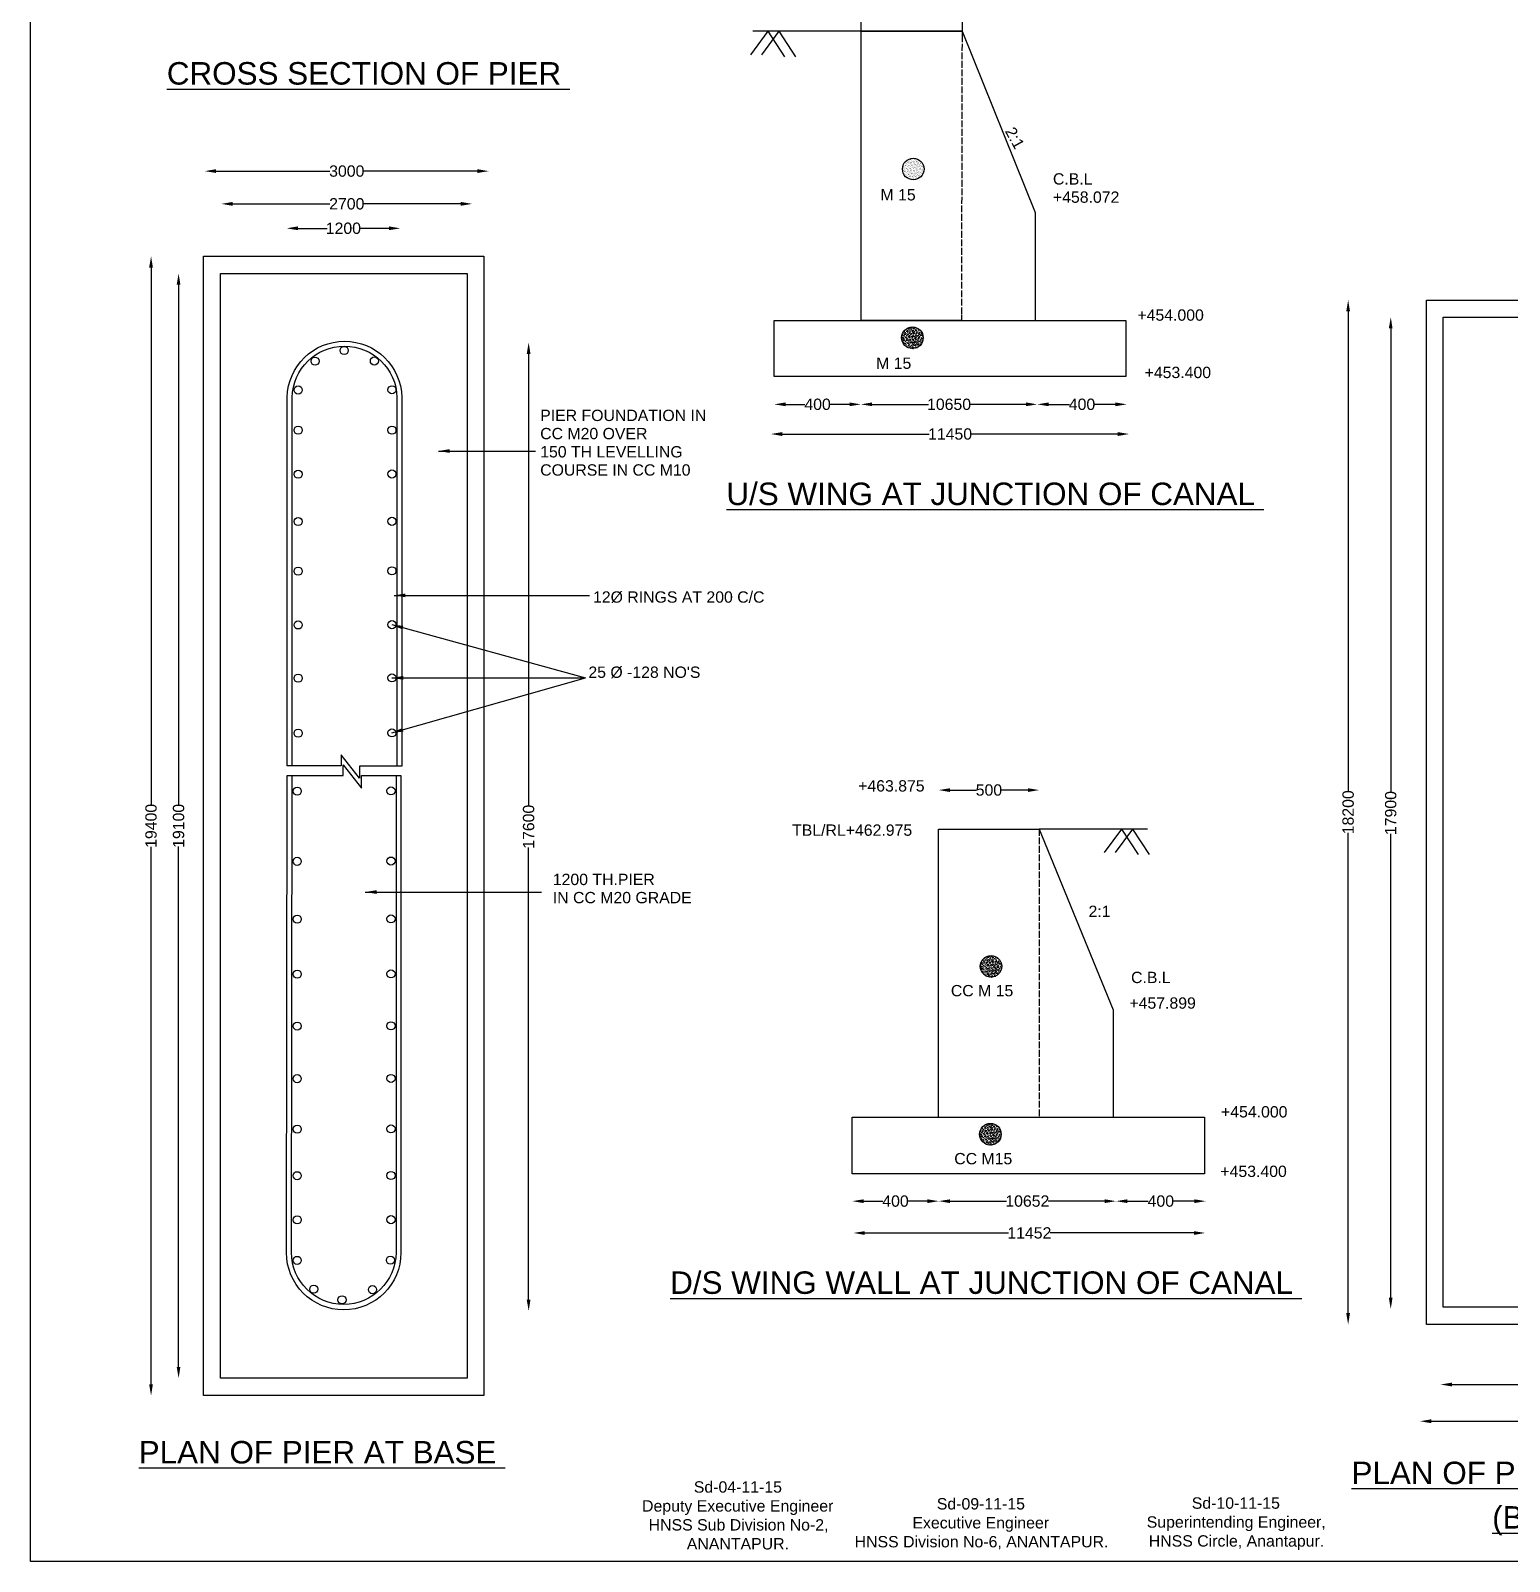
# Model space of a CAD drawing. Header units: millimetres. Extents: x 5124 to 3456618, y 2311 to 10651338.
# Drawn here: x 3430285 to 3443343, y 10630172 to 10643686 of the extents above; entities that cross this region are included whole.
import ezdxf

# ---------------------------------------------------------------- set-up
doc = ezdxf.new("R2010")
doc.units = ezdxf.units.MM
doc.header["$MEASUREMENT"] = 0
doc.linetypes.add('ACAD_ISO02W100', pattern=[15, 12, -3])
for name, color, linetype in [('DIMENSION', 7, 'Continuous'), ('DRAWING', 7, 'Continuous'), ('TEXT', 7, 'Continuous')]:
    doc.layers.add(name, color=color, linetype=linetype)
doc.styles.get("Standard").update_dxf_attribs({"font": 'arial.ttf', "height": 100})
doc.dimstyles.get("Standard").update_dxf_attribs({"dimtxt": 100, "dimasz": 100, "dimexe": 0.18, "dimexo": 0.0625, "dimgap": 0.09, "dimtad": 0, "dimdec": 0, "dimzin": 0, "dimdsep": 46, "dimtxsty": 'Standard', "dimcen": 0.09, "dimse1": 1, "dimse2": 1, "dimadec": 0, "dimazin": 0, "dimtfac": 1, "dimtdec": 0, "dimtofl": 0, "dimtmove": 0, "dimatfit": 3, "dimfxl": 0, "dimtolj": 1, "dimtzin": 0, "dimarcsym": 0})

# ---------------------------------------------------------------- blocks, each defined once
blk = doc.blocks.new('*D30')
at = {"layer": 'Defpoints', "color": 0, "transparency": 16777216}
for p in [(3436851, 10640633), (3437616, 10640633), (3437616, 10640386)]:
    blk.add_point(p, dxfattribs=at)
at = {"layer": 'DIMENSION', "color": 0, "lineweight": -2, "transparency": 16777216}
for p, q in [((3436951, 10640386), (3437121, 10640386)), ((3437516, 10640386), (3437346, 10640386))]:
    blk.add_line(p, q, dxfattribs=at)
at = {"layer": 'DIMENSION', "color": 0, "transparency": 16777216}
for points in [[(3436951, 10640403), (3436951, 10640370), (3436851, 10640386)], [(3437516, 10640403), (3437516, 10640370), (3437616, 10640386)]]:
    blk.add_solid(points, dxfattribs=at)
at = {"layer": 'DIMENSION', "color": 0, "transparency": 16777216, "insert": (3437234, 10640386), "char_height": 100, "attachment_point": 5}
blk.add_mtext('\\A1;400', dxfattribs=at)
blk = doc.blocks.new('*D31')
at = {"layer": 'Defpoints', "color": 0, "transparency": 16777216}
for p in [(3437616, 10640386), (3439174, 10640386), (3439174, 10640386)]:
    blk.add_point(p, dxfattribs=at)
at = {"layer": 'DIMENSION', "color": 0, "lineweight": -2, "transparency": 16777216}
for p, q in [((3437716, 10640386), (3438212, 10640386)), ((3439074, 10640386), (3438578, 10640386))]:
    blk.add_line(p, q, dxfattribs=at)
at = {"layer": 'DIMENSION', "color": 0, "transparency": 16777216}
for points in [[(3437716, 10640403), (3437716, 10640370), (3437616, 10640386)], [(3439074, 10640403), (3439074, 10640370), (3439174, 10640386)]]:
    blk.add_solid(points, dxfattribs=at)
at = {"layer": 'DIMENSION', "color": 0, "transparency": 16777216, "insert": (3438395, 10640386), "char_height": 100, "attachment_point": 5}
blk.add_mtext('\\A1;10650', dxfattribs=at)
blk = doc.blocks.new('*D32')
at = {"layer": 'Defpoints', "color": 0, "transparency": 16777216}
for p in [(3439174, 10640386), (3439964, 10640386), (3439964, 10640386)]:
    blk.add_point(p, dxfattribs=at)
at = {"layer": 'DIMENSION', "color": 0, "lineweight": -2, "transparency": 16777216}
for p, q in [((3439274, 10640386), (3439457, 10640386)), ((3439864, 10640386), (3439681, 10640386))]:
    blk.add_line(p, q, dxfattribs=at)
at = {"layer": 'DIMENSION', "color": 0, "transparency": 16777216}
for points in [[(3439274, 10640403), (3439274, 10640370), (3439174, 10640386)], [(3439864, 10640403), (3439864, 10640370), (3439964, 10640386)]]:
    blk.add_solid(points, dxfattribs=at)
at = {"layer": 'DIMENSION', "color": 0, "transparency": 16777216, "insert": (3439569, 10640386), "char_height": 100, "attachment_point": 5}
blk.add_mtext('\\A1;400', dxfattribs=at)
blk = doc.blocks.new('*D33')
at = {"layer": 'Defpoints', "color": 0, "transparency": 16777216}
for p in [(3436822, 10640124), (3436822, 10640121), (3439985, 10640121)]:
    blk.add_point(p, dxfattribs=at)
at = {"layer": 'DIMENSION', "color": 0, "lineweight": -2, "transparency": 16777216}
for p, q in [((3436922, 10640124), (3438220, 10640124)), ((3439885, 10640124), (3438587, 10640124))]:
    blk.add_line(p, q, dxfattribs=at)
at = {"layer": 'DIMENSION', "color": 0, "transparency": 16777216}
for points in [[(3436922, 10640141), (3436922, 10640107), (3436822, 10640124)], [(3439885, 10640141), (3439885, 10640107), (3439985, 10640124)]]:
    blk.add_solid(points, dxfattribs=at)
at = {"layer": 'DIMENSION', "color": 0, "transparency": 16777216, "insert": (3438404, 10640124), "char_height": 100, "attachment_point": 5}
blk.add_mtext('\\A1;11450', dxfattribs=at)
blk = doc.blocks.new('*D34')
at = {"layer": 'Defpoints', "color": 0, "transparency": 16777216}
for p in [(3431823, 10642445), (3434331, 10642445), (3434331, 10642445)]:
    blk.add_point(p, dxfattribs=at)
at = {"layer": 'DIMENSION', "color": 0, "lineweight": -2, "transparency": 16777216}
for p, q in [((3431923, 10642445), (3432928, 10642445)), ((3434231, 10642445), (3433226, 10642445))]:
    blk.add_line(p, q, dxfattribs=at)
at = {"layer": 'DIMENSION', "color": 0, "transparency": 16777216}
for points in [[(3431923, 10642462), (3431923, 10642429), (3431823, 10642445)], [(3434231, 10642462), (3434231, 10642429), (3434331, 10642445)]]:
    blk.add_solid(points, dxfattribs=at)
at = {"layer": 'DIMENSION', "color": 0, "transparency": 16777216, "insert": (3433077, 10642445), "char_height": 100, "attachment_point": 5}
blk.add_mtext('\\A1;3000', dxfattribs=at)
blk = doc.blocks.new('*D35')
at = {"layer": 'Defpoints', "color": 0, "transparency": 16777216}
for p in [(3431970, 10642171), (3434183, 10642171), (3434183, 10642156)]:
    blk.add_point(p, dxfattribs=at)
at = {"layer": 'DIMENSION', "color": 0, "lineweight": -2, "transparency": 16777216}
for p, q in [((3432070, 10642156), (3432927, 10642156)), ((3434083, 10642156), (3433227, 10642156))]:
    blk.add_line(p, q, dxfattribs=at)
at = {"layer": 'DIMENSION', "color": 0, "transparency": 16777216}
for points in [[(3432070, 10642173), (3432070, 10642139), (3431970, 10642156)], [(3434083, 10642173), (3434083, 10642139), (3434183, 10642156)]]:
    blk.add_solid(points, dxfattribs=at)
at = {"layer": 'DIMENSION', "color": 0, "transparency": 16777216, "insert": (3433077, 10642156), "char_height": 100, "attachment_point": 5}
blk.add_mtext('\\A1;2700', dxfattribs=at)
blk = doc.blocks.new('*D36')
at = {"layer": 'Defpoints', "color": 0, "transparency": 16777216}
for p in [(3432545, 10641940), (3433550, 10641940), (3433550, 10641940)]:
    blk.add_point(p, dxfattribs=at)
at = {"layer": 'DIMENSION', "color": 0, "lineweight": -2, "transparency": 16777216}
for p, q in [((3432645, 10641940), (3432903, 10641940)), ((3433450, 10641940), (3433192, 10641940))]:
    blk.add_line(p, q, dxfattribs=at)
at = {"layer": 'DIMENSION', "color": 0, "transparency": 16777216}
for points in [[(3432645, 10641957), (3432645, 10641924), (3432545, 10641940)], [(3433450, 10641957), (3433450, 10641924), (3433550, 10641940)]]:
    blk.add_solid(points, dxfattribs=at)
at = {"layer": 'DIMENSION', "color": 0, "transparency": 16777216, "insert": (3433047, 10641940), "char_height": 100, "attachment_point": 5}
blk.add_mtext('\\A1;1200', dxfattribs=at)
blk = doc.blocks.new('*D37')
at = {"layer": 'Defpoints', "color": 0, "transparency": 16777216}
for p in [(3431961, 10641542), (3431592, 10631789), (3431961, 10631789)]:
    blk.add_point(p, dxfattribs=at)
at = {"layer": 'DIMENSION', "color": 0, "lineweight": -2, "transparency": 16777216}
for p, q in [((3431592, 10641442), (3431592, 10636849)), ((3431592, 10631889), (3431592, 10636482))]:
    blk.add_line(p, q, dxfattribs=at)
at = {"layer": 'DIMENSION', "color": 0, "transparency": 16777216}
for points in [[(3431575, 10641442), (3431608, 10641442), (3431592, 10641542)], [(3431575, 10631889), (3431608, 10631889), (3431592, 10631789)]]:
    blk.add_solid(points, dxfattribs=at)
at = {"layer": 'DIMENSION', "color": 0, "transparency": 16777216, "insert": (3431592, 10636665), "char_height": 100, "attachment_point": 5, "rotation": 90}
blk.add_mtext('\\A1;19100', dxfattribs=at)
blk = doc.blocks.new('*D38')
at = {"layer": 'Defpoints', "color": 0, "transparency": 16777216}
for p in [(3431349, 10641694), (3431812, 10641694), (3431812, 10631635)]:
    blk.add_point(p, dxfattribs=at)
at = {"layer": 'DIMENSION', "color": 0, "lineweight": -2, "transparency": 16777216}
for p, q in [((3431349, 10641594), (3431349, 10636848)), ((3431349, 10631735), (3431349, 10636481))]:
    blk.add_line(p, q, dxfattribs=at)
at = {"layer": 'DIMENSION', "color": 0, "transparency": 16777216}
for points in [[(3431332, 10641594), (3431365, 10641594), (3431349, 10641694)], [(3431332, 10631735), (3431365, 10631735), (3431349, 10631635)]]:
    blk.add_solid(points, dxfattribs=at)
at = {"layer": 'DIMENSION', "color": 0, "transparency": 16777216, "insert": (3431349, 10636665), "char_height": 100, "attachment_point": 5, "rotation": 90}
blk.add_mtext('\\A1;19400', dxfattribs=at)
blk = doc.blocks.new('*D39')
at = {"layer": 'Defpoints', "color": 0, "transparency": 16777216}
for p in [(3433192, 10640932), (3433200, 10632382), (3434683, 10632382)]:
    blk.add_point(p, dxfattribs=at)
at = {"layer": 'DIMENSION', "color": 0, "lineweight": -2, "transparency": 16777216}
for p, q in [((3434683, 10640832), (3434683, 10636840)), ((3434683, 10632482), (3434683, 10636474))]:
    blk.add_line(p, q, dxfattribs=at)
at = {"layer": 'DIMENSION', "color": 0, "transparency": 16777216}
for points in [[(3434666, 10640832), (3434699, 10640832), (3434683, 10640932)], [(3434666, 10632482), (3434699, 10632482), (3434683, 10632382)]]:
    blk.add_solid(points, dxfattribs=at)
at = {"layer": 'DIMENSION', "color": 0, "transparency": 16777216, "insert": (3434683, 10636657), "char_height": 100, "attachment_point": 5, "rotation": 90}
blk.add_mtext('\\A1;17600', dxfattribs=at)
blk = doc.blocks.new('*D40')
at = {"layer": 'Defpoints', "color": 0, "transparency": 16777216}
for p in [(3437541, 10633592), (3438304, 10633592), (3438304, 10633352)]:
    blk.add_point(p, dxfattribs=at)
at = {"layer": 'DIMENSION', "color": 0, "lineweight": -2, "transparency": 16777216}
for p, q in [((3437641, 10633352), (3437810, 10633352)), ((3438204, 10633352), (3438035, 10633352))]:
    blk.add_line(p, q, dxfattribs=at)
at = {"layer": 'DIMENSION', "color": 0, "transparency": 16777216}
for points in [[(3437641, 10633368), (3437641, 10633335), (3437541, 10633352)], [(3438204, 10633368), (3438204, 10633335), (3438304, 10633352)]]:
    blk.add_solid(points, dxfattribs=at)
at = {"layer": 'DIMENSION', "color": 0, "transparency": 16777216, "insert": (3437922, 10633352), "char_height": 100, "attachment_point": 5}
blk.add_mtext('\\A1;400', dxfattribs=at)
blk = doc.blocks.new('*D41')
at = {"layer": 'Defpoints', "color": 0, "transparency": 16777216}
for p in [(3438304, 10633352), (3439869, 10633352), (3439869, 10633352)]:
    blk.add_point(p, dxfattribs=at)
at = {"layer": 'DIMENSION', "color": 0, "lineweight": -2, "transparency": 16777216}
for p, q in [((3438404, 10633352), (3438903, 10633352)), ((3439769, 10633352), (3439269, 10633352))]:
    blk.add_line(p, q, dxfattribs=at)
at = {"layer": 'DIMENSION', "color": 0, "transparency": 16777216}
for points in [[(3438404, 10633368), (3438404, 10633335), (3438304, 10633352)], [(3439769, 10633368), (3439769, 10633335), (3439869, 10633352)]]:
    blk.add_solid(points, dxfattribs=at)
at = {"layer": 'DIMENSION', "color": 0, "transparency": 16777216, "insert": (3439086, 10633352), "char_height": 100, "attachment_point": 5}
blk.add_mtext('\\A1;10652', dxfattribs=at)
blk = doc.blocks.new('*D42')
at = {"layer": 'Defpoints', "color": 0, "transparency": 16777216}
for p in [(3439869, 10633352), (3440661, 10633352), (3440661, 10633352)]:
    blk.add_point(p, dxfattribs=at)
at = {"layer": 'DIMENSION', "color": 0, "lineweight": -2, "transparency": 16777216}
for p, q in [((3439969, 10633352), (3440152, 10633352)), ((3440561, 10633352), (3440377, 10633352))]:
    blk.add_line(p, q, dxfattribs=at)
at = {"layer": 'DIMENSION', "color": 0, "transparency": 16777216}
for points in [[(3439969, 10633368), (3439969, 10633335), (3439869, 10633352)], [(3440561, 10633368), (3440561, 10633335), (3440661, 10633352)]]:
    blk.add_solid(points, dxfattribs=at)
at = {"layer": 'DIMENSION', "color": 0, "transparency": 16777216, "insert": (3440265, 10633352), "char_height": 100, "attachment_point": 5}
blk.add_mtext('\\A1;400', dxfattribs=at)
blk = doc.blocks.new('*D43')
at = {"layer": 'Defpoints', "color": 0, "transparency": 16777216}
for p in [(3437551, 10633086), (3440657, 10633086), (3440657, 10633071)]:
    blk.add_point(p, dxfattribs=at)
at = {"layer": 'DIMENSION', "color": 0, "lineweight": -2, "transparency": 16777216}
for p, q in [((3437651, 10633071), (3438921, 10633071)), ((3440557, 10633071), (3439287, 10633071))]:
    blk.add_line(p, q, dxfattribs=at)
at = {"layer": 'DIMENSION', "color": 0, "transparency": 16777216}
for points in [[(3437651, 10633087), (3437651, 10633054), (3437551, 10633071)], [(3440557, 10633087), (3440557, 10633054), (3440657, 10633071)]]:
    blk.add_solid(points, dxfattribs=at)
at = {"layer": 'DIMENSION', "color": 0, "transparency": 16777216, "insert": (3439104, 10633071), "char_height": 100, "attachment_point": 5}
blk.add_mtext('\\A1;11452', dxfattribs=at)
blk = doc.blocks.new('*D44')
at = {"layer": 'Defpoints', "color": 0, "transparency": 16777216}
for p in [(3442610, 10641307), (3441919, 10632263), (3442610, 10632263)]:
    blk.add_point(p, dxfattribs=at)
at = {"layer": 'DIMENSION', "color": 0, "lineweight": -2, "transparency": 16777216}
for p, q in [((3441919, 10641207), (3441919, 10636969)), ((3441919, 10632363), (3441919, 10636602))]:
    blk.add_line(p, q, dxfattribs=at)
at = {"layer": 'DIMENSION', "color": 0, "transparency": 16777216}
for points in [[(3441902, 10641207), (3441935, 10641207), (3441919, 10641307)], [(3441902, 10632363), (3441935, 10632363), (3441919, 10632263)]]:
    blk.add_solid(points, dxfattribs=at)
at = {"layer": 'DIMENSION', "color": 0, "transparency": 16777216, "insert": (3441919, 10636785), "char_height": 100, "attachment_point": 5, "rotation": 90}
blk.add_mtext('\\A1;18200', dxfattribs=at)
blk = doc.blocks.new('*D45')
at = {"layer": 'Defpoints', "color": 0, "transparency": 16777216}
for p in [(3442295, 10641156), (3442757, 10641156), (3442610, 10632400)]:
    blk.add_point(p, dxfattribs=at)
at = {"layer": 'TEXT', "color": 0, "lineweight": -2, "transparency": 16777216}
for p, q in [((3442295, 10641056), (3442295, 10636961)), ((3442295, 10632500), (3442295, 10636595))]:
    blk.add_line(p, q, dxfattribs=at)
at = {"layer": 'TEXT', "color": 0, "transparency": 16777216}
for points in [[(3442278, 10641056), (3442311, 10641056), (3442295, 10641156)], [(3442278, 10632500), (3442311, 10632500), (3442295, 10632400)]]:
    blk.add_solid(points, dxfattribs=at)
at = {"layer": 'TEXT', "color": 0, "transparency": 16777216, "insert": (3442295, 10636778), "char_height": 100, "attachment_point": 5, "rotation": 90}
blk.add_mtext('\\A1;17900', dxfattribs=at)
blk = doc.blocks.new('*D46')
at = {"layer": 'Defpoints', "color": 0, "transparency": 16777216}
for p in [(3439191, 10636981), (3438303, 10636637), (3439191, 10636637)]:
    blk.add_point(p, dxfattribs=at)
at = {"layer": 'DIMENSION', "color": 0, "lineweight": -2, "transparency": 16777216}
for p, q in [((3438403, 10636981), (3438637, 10636981)), ((3439091, 10636981), (3438858, 10636981))]:
    blk.add_line(p, q, dxfattribs=at)
at = {"layer": 'DIMENSION', "color": 0, "transparency": 16777216}
for points in [[(3438403, 10636997), (3438403, 10636964), (3438303, 10636981)], [(3439091, 10636997), (3439091, 10636964), (3439191, 10636981)]]:
    blk.add_solid(points, dxfattribs=at)
at = {"layer": 'DIMENSION', "color": 0, "transparency": 16777216, "insert": (3438747, 10636981), "char_height": 100, "attachment_point": 5}
blk.add_mtext('\\A1;500', dxfattribs=at)
blk = doc.blocks.new('*D52')
at = {"layer": 'Defpoints', "color": 0, "transparency": 16777216}
for p in [(3442735, 10631733), (3442735, 10631717), (3444951, 10631717)]:
    blk.add_point(p, dxfattribs=at)
at = {"layer": 'DIMENSION', "color": 0, "lineweight": -2, "transparency": 16777216}
for p, q in [((3442835, 10631733), (3443693, 10631733)), ((3444851, 10631733), (3443993, 10631733))]:
    blk.add_line(p, q, dxfattribs=at)
at = {"layer": 'DIMENSION', "color": 0, "transparency": 16777216}
for points in [[(3442835, 10631750), (3442835, 10631716), (3442735, 10631733)], [(3444851, 10631750), (3444851, 10631716), (3444951, 10631733)]]:
    blk.add_solid(points, dxfattribs=at)
at = {"layer": 'DIMENSION', "color": 0, "transparency": 16777216, "insert": (3443843, 10631733), "char_height": 100, "attachment_point": 5}
blk.add_mtext('\\A1;2700', dxfattribs=at)
blk = doc.blocks.new('*D53')
at = {"layer": 'Defpoints', "color": 0, "transparency": 16777216}
for p in [(3442553, 10631470), (3445123, 10631470), (3445123, 10631409)]:
    blk.add_point(p, dxfattribs=at)
at = {"layer": 'DIMENSION', "color": 0, "lineweight": -2, "transparency": 16777216}
for p, q in [((3442653, 10631409), (3443689, 10631409)), ((3445023, 10631409), (3443987, 10631409))]:
    blk.add_line(p, q, dxfattribs=at)
at = {"layer": 'DIMENSION', "color": 0, "transparency": 16777216}
for points in [[(3442653, 10631426), (3442653, 10631392), (3442553, 10631409)], [(3445023, 10631426), (3445023, 10631392), (3445123, 10631409)]]:
    blk.add_solid(points, dxfattribs=at)
at = {"layer": 'DIMENSION', "color": 0, "transparency": 16777216, "insert": (3443838, 10631409), "char_height": 100, "attachment_point": 5}
blk.add_mtext('\\A1;3000', dxfattribs=at)

msp = doc.modelspace()

# ---------------------------------------------------------------- hatches: boundary and pattern name
at = {"layer": 'DRAWING'}
h = msp.add_hatch(dxfattribs=at)
h.set_pattern_fill('AR-SAND', color=256, scale=10, style=0)
h.set_pattern_definition([(37.5, (-2837.246, -6940.975), (-0.62993358, 19.26823769), [0, -15.2, 0, -17, 0, -16.25]), (7.5, (-2837.246, -6940.975), (17.69776705, 28.22146065), [0, -8.2, 0, -13.7, 0, -5.25]), (327.5, (-2849.546, -6940.975), (31.141418618, 0.056590535), [0, -5, 0, -18, 0, -23.5]), (317.5, (-2849.546, -6940.975), (30.061266046, 8.77675565), [0, -2.5, 0, -11.8, 0, -13.5])])
edge = h.paths.add_edge_path()
edge.add_arc((3438079.1, 10642463.5), 95.4, 0, 360)
h = msp.add_hatch(dxfattribs=at)
h.set_pattern_fill('AR-SAND', color=256, scale=10, style=0)
h.set_pattern_definition([(37.5, (-2845.099, -8430.226), (-0.62993358, 19.26823769), [0, -15.2, 0, -17, 0, -16.25]), (7.5, (-2845.1, -8430.226), (17.69776705, 28.22146065), [0, -8.2, 0, -13.7, 0, -5.25]), (327.5, (-2857.399, -8430.226), (31.141418618, 0.056590535), [0, -5, 0, -18, 0, -23.5]), (317.5, (-2857.4, -8430.226), (30.061266046, 8.77675565), [0, -2.5, 0, -11.8, 0, -13.5])])
edge = h.paths.add_edge_path()
edge.add_arc((3438071.3, 10640974.3), 95.4, 0, 360)
h = msp.add_hatch(dxfattribs=at)
h.set_pattern_fill('AR-SAND', color=256, scale=10, style=0)
h.set_pattern_definition([(37.5, (-2150.898, -13979.73), (-0.62993358, 19.26823769), [0, -15.2, 0, -17, 0, -16.25]), (7.5, (-2150.898, -13979.73), (17.69776705, 28.22146065), [0, -8.2, 0, -13.7, 0, -5.25]), (327.5, (-2163.198, -13979.73), (31.141418618, 0.056590535), [0, -5, 0, -18, 0, -23.5]), (317.5, (-2163.198, -13979.73), (30.061266046, 8.77675565), [0, -2.5, 0, -11.8, 0, -13.5])])
edge = h.paths.add_edge_path()
edge.add_arc((3438765.5, 10635424.8), 95.4, 0, 360)
h = msp.add_hatch(dxfattribs=at)
h.set_pattern_fill('AR-SAND', color=256, scale=10, style=0)
h.set_pattern_definition([(37.5, (-2156.366, -15461.785), (-0.62993358, 19.26823769), [0, -15.2, 0, -17, 0, -16.25]), (7.5, (-2156.366, -15461.785), (17.69776705, 28.22146065), [0, -8.2, 0, -13.7, 0, -5.25]), (327.5, (-2168.666, -15461.785), (31.141418618, 0.056590535), [0, -5, 0, -18, 0, -23.5]), (317.5, (-2168.666, -15461.785), (30.061266046, 8.77675565), [0, -2.5, 0, -11.8, 0, -13.5])])
edge = h.paths.add_edge_path()
edge.add_arc((3438760, 10633942.7), 95.4, 0, 360)

# ---------------------------------------------------------------- linework, layer by layer
for points in [[(3456617.7, 10630171.7), (3430285.3, 10630171.7), (3430285.3, 10651338.3), (3456617.7, 10651338.3)], [(3437618, 10644009.9), (3438509.6, 10644009.9), (3438509.6, 10643679.9), (3437618, 10643679.9)], [(3431812.4, 10641693.8), (3434286.9, 10641693.8), (3434286.9, 10631635.4), (3431812.4, 10631635.4)], [(3434138.8, 10631789), (3431961.2, 10631789), (3431961.2, 10641541.5), (3434138.8, 10641541.5)], [(3442610.4, 10641306.8), (3445098.2, 10641306.8), (3445098.2, 10632263.5), (3442610.4, 10632263.5)], [(3436850.8, 10641126.7), (3439956.8, 10641126.7), (3439956.8, 10640632.6), (3436850.8, 10640632.6)], [(3442756.6, 10641156.3), (3444945, 10641156.3), (3444945, 10632416.1), (3442756.6, 10632416.1)], [(3437540.6, 10634092.4), (3440651.7, 10634092.4), (3440651.7, 10633591.6), (3437540.6, 10633591.6)]]:
    msp.add_lwpolyline(points, close=True, dxfattribs=at)
for points in [[(3436795.6, 10643679.9), (3436641.5, 10643472.8)], [(3437618, 10643679.9), (3436662.6, 10643679.9)], [(3436892.6, 10643679.9), (3436738.5, 10643472.8)], [(3436795.6, 10643679.9), (3436941.7, 10643454.8)], [(3436892.6, 10643679.9), (3437038.7, 10643454.8)], [(3437618, 10643679.9), (3438509.6, 10643679.9), (3438509.5, 10643642.5)], [(3438504, 10641177.3), (3438503.8, 10641126.7), (3437618, 10641126.7), (3437618, 10643679.9)], [(3438509.6, 10643679.9), (3439155.2, 10642080.7), (3439155.2, 10641126.7)], [(3432594, 10637239), (3432594, 10640432.6)], [(3432593.7, 10636890.4), (3432593.9, 10637066.3)], [(3438302.9, 10636637.2), (3439191.4, 10636637.2)], [(3438302.9, 10634092.4), (3438302.9, 10636637.2)], [(3439191.4, 10636637.2), (3439843.6, 10635040.6), (3439843.6, 10634092.4)], [(3440146.7, 10636637.2), (3439191.4, 10636637.2)], [(3439918.5, 10636637.2), (3439764.4, 10636430.1)], [(3440015.5, 10636637.2), (3439861.4, 10636430.1)], [(3439918.5, 10636637.2), (3440064.6, 10636412.1)], [(3440015.5, 10636637.2), (3440161.6, 10636412.1)]]:
    msp.add_lwpolyline(points, dxfattribs=at)
at = {"layer": 'DRAWING', "linetype": 'ACAD_ISO02W100', "ltscale": 5}
for points in [[(3438509.5, 10643642.5), (3438504, 10641177.3)], [(3439191.4, 10636637.2), (3439191.4, 10636637.2), (3439191.4, 10634092.4)]]:
    msp.add_lwpolyline(points, dxfattribs=at)
at = {"layer": 'DRAWING'}
for points in [[(3432551, 10637196), (3432551, 10640447.8, -0.9796558), (3433563.1, 10640447.8), (3433563.1, 10637192.8), (3433187.9, 10637192.8), (3433187.9, 10637086.5), (3433026, 10637292.6), (3433026, 10637196), (3432551, 10637196)], [(3432594, 10637196), (3432594, 10640447.3, -0.9787421), (3433520.1, 10640447.3), (3433520.1, 10637192.8)], [(3432551, 10637109.3), (3433045.2, 10637109.3), (3433045.2, 10637204.6), (3433205.9, 10636996.5), (3433205.9, 10637108.3), (3433555.1, 10637108.3), (3433555.1, 10632897.3, -1), (3432544.5, 10632897.3), (3432551, 10637109.3)], [(3433512.1, 10637108.3), (3433512.1, 10632897.3, -0.9885531), (3432587.5, 10632897.3), (3432594, 10637109.3)]]:
    msp.add_lwpolyline(points, format="xyb", dxfattribs=at)
for centre, radius in [((3438079.1, 10642463.5), 95.4), ((3438071.3, 10640974.3), 95.4), ((3432797.1, 10640767.4), 35.9), ((3433054, 10640861.2), 35.9), ((3433320.9, 10640769.2), 35.9), ((3432648.1, 10640512.6), 35.9), ((3433475.6, 10640515), 35.9), ((3432648.1, 10640158.6), 35.9), ((3433475.6, 10640158.6), 35.9), ((3432648.1, 10639769.3), 35.9), ((3433475.6, 10639771.7), 35.9), ((3432648.1, 10639351.4), 35.9), ((3433475.6, 10639353.8), 35.9), ((3432648.1, 10638913.8), 35.9), ((3433475.6, 10638916.2), 35.9), ((3432648.1, 10638438.9), 35.9), ((3433475.6, 10638441.2), 35.9), ((3432648.1, 10637968.9), 35.9), ((3433475.6, 10637971.3), 35.9), ((3432648.1, 10637483.5), 35.9), ((3433475.6, 10637485.8), 35.9), ((3432639.6, 10636971.3), 35.9), ((3433467.1, 10636973.6), 35.9), ((3432639.6, 10636351.8), 35.9), ((3433467.1, 10636354.1), 35.9), ((3432639.6, 10635841.4), 35.9), ((3433467.1, 10635843.8), 35.9), ((3432639.6, 10635355.8), 35.9), ((3433467.1, 10635358.2), 35.9), ((3438765.5, 10635424.8), 95.4), ((3432639.6, 10634897.2), 35.9), ((3433467.1, 10634899.6), 35.9), ((3432639.6, 10634432.8), 35.9), ((3433467.1, 10634435.2), 35.9), ((3438760, 10633942.7), 95.4), ((3432639.6, 10633987.4), 35.9), ((3433467.1, 10633989.8), 35.9), ((3432639.6, 10633576.2), 35.9), ((3433467.1, 10633578.5), 35.9), ((3432639.6, 10633186.6), 35.9), ((3433467.1, 10633189), 35.9), ((3432639.6, 10632828.8), 35.9), ((3433462.4, 10632831.1), 35.9), ((3432785.7, 10632574.6), 35.9), ((3433304.1, 10632570.9), 35.9), ((3433035, 10632480.5), 35.9)]:
    msp.add_circle(centre, radius, dxfattribs=at)

# ---------------------------------------------------------------- texts
at = {"layer": 'TEXT'}
for s, height, p in [('%%UCROSS SECTION OF PIER ', 198.496, (3431488, 10643209)), ('C.B.L', 100, (3439312.2, 10642326.2)), (' M 15 ', 100, (3437750.9, 10642186.4)), ('+458.072', 100, (3439312.2, 10642165.5)), ('+454.000', 100, (3440058.1, 10641124.5)), ('M 15 ', 100, (3437751.2, 10640699.5)), ('+453.400', 100, (3440122.1, 10640618)), ('PIER FOUNDATION IN ', 100, (3434784.9, 10640238.8)), ('CC M20 OVER ', 100, (3434784.9, 10640078.1)), ('150 TH LEVELLING', 100, (3434784.9, 10639917.5)), ('COURSE IN CC M10', 100, (3434784.9, 10639756.9)), ('%%UU/S WING AT JUNCTION OF CANAL ', 198.496, (3436428.9, 10639497)), ('12Ø RINGS AT 200 C/C', 100, (3435251.3, 10638635.2)), ("25 Ø -128 NO'S ", 100, (3435210.5, 10637971.5)), ('+463.875', 100, (3437592.5, 10636968)), ('TBL/RL+462.975', 100, (3437009.3, 10636577.5)), ('1200 TH.PIER ', 100, (3434896.2, 10636142.3)), ('IN CC M20 GRADE', 100, (3434896.2, 10635981.7)), ('2:1', 100, (3439626.2, 10635860.5)), ('CC M 15 ', 100, (3438410.9, 10635160.2)), ('C.B.L', 100, (3440002.1, 10635276.9)), ('+457.899', 100, (3439987.5, 10635050.8)), ('+454.000', 100, (3440796.5, 10634090.6)), ('CC M15', 100, (3438440.8, 10633677.1)), ('+453.400', 100, (3440790.6, 10633565.3)), ('%%UD/S WING WALL AT JUNCTION OF CANAL ', 198.496, (3435932.5, 10632533.3)), ('%%UPLAN OF PIER AT BASE ', 198.496, (3431239.7, 10631036.1)), ('%%UPLAN OF PIER AT THE BASE ', 198.496, (3441949, 10630853.4)), ('%%U(BURRIED)', 198.09, (3443191, 10630461.1))]:
    msp.add_text(s, height=height, dxfattribs=at).set_placement(p)
msp.add_text('2:1', height=100, rotation=298.86981, dxfattribs=at).set_placement((3438885.3, 10642799.1))
at = {"layer": 'TEXT', "char_height": 100.265, "width": 2230.436, "attachment_point": 1}
for s, insert in [('\\pi731.84;Sd-04-11-15\\P\\pi274.86;Deputy Executive Engineer \\P\\pi333.03;HNSS Sub Division No-2, \\P\\pi669.91;ANANTAPUR.', (3435409.3, 10630878.7)), ('\\pi731.84;Sd-09-11-15\\P\\pi516.36;Executive Engineer \\P\\pi6.1096;HNSS Division No-6, ANANTAPUR.', (3437554.9, 10630730)), ('\\A1;\\pi731.84;Sd-10-11-15\\P\\pi334.16;Superintending Engineer,\\P\\pi352.32;HNSS Circle, Anantapur.', (3439806.1, 10630736.7))]:
    msp.add_mtext(s, dxfattribs=dict(at, insert=insert))

# ---------------------------------------------------------------- dimensions: what is measured, and where the dimension line sits
at = {"layer": 'DIMENSION'}
for base, p1, p2, text, picture, middle in [((3434330.6, 10642445.3), (3431823.3, 10642445.3), (3434330.6, 10642445.3), '3000', '*D34', (3433076.9, 10642445.3)), ((3434183.4, 10642156.1), (3431970.5, 10642170.8), (3434183.4, 10642170.8), '2700', '*D35', (3433076.9, 10642156.1)), ((3433550.4, 10641940.4), (3432544.6, 10641940.4), (3433550.4, 10641940.4), '1200', '*D36', (3433047.5, 10641940.4)), ((3437616.5, 10640386.2), (3436850.8, 10640632.6), (3437616.5, 10640632.6), '400', '*D30', (3437233.6, 10640386.2)), ((3439173.6, 10640386.2), (3437616.5, 10640386.2), (3439173.6, 10640386.2), '10650', '*D31', (3438395, 10640386.2)), ((3439964.2, 10640386.2), (3439173.6, 10640386.2), (3439964.2, 10640386.2), '400', '*D32', (3439568.9, 10640386.2)), ((3436822.3, 10640124), (3439985, 10640120.6), (3436822.3, 10640120.6), '11450', '*D33', (3438403.6, 10640124)), ((3439191.4, 10636980.7), (3438302.9, 10636637.2), (3439191.4, 10636637.2), '500', '*D46', (3438747.1, 10636980.7)), ((3438304.1, 10633351.8), (3437540.6, 10633591.6), (3438304.1, 10633591.6), '400', '*D40', (3437922.3, 10633351.8)), ((3439868.5, 10633351.8), (3438304.1, 10633351.8), (3439868.5, 10633351.8), '10652', '*D41', (3439086.3, 10633351.8)), ((3440661.1, 10633351.8), (3439868.5, 10633351.8), (3440661.1, 10633351.8), '400', '*D42', (3440264.8, 10633351.8)), ((3440657.2, 10633070.8), (3437550.8, 10633086.1), (3440657.2, 10633086.1), '11452', '*D43', (3439104, 10633070.8)), ((3442734.9, 10631733), (3444951.2, 10631717.2), (3442734.9, 10631717.2), '2700', '*D52', (3443843, 10631733)), ((3445122.5, 10631409.1), (3442553, 10631469.7), (3445122.5, 10631469.7), '3000', '*D53', (3443837.8, 10631409.1))]:
    dim = msp.add_linear_dim(base=base, p1=p1, p2=p2, text=text, dimstyle='Standard', dxfattribs=at)
    dim.commit()
    dim.dimension.update_dxf_attribs({"geometry": picture, "text_midpoint": middle})
for base, p1, p2, text, picture, middle in [((3431348.8, 10641693.8), (3431812.4, 10631635.4), (3431812.4, 10641693.8), '19400', '*D38', (3431348.8, 10636664.6)), ((3431591.6, 10631789), (3431961.2, 10641541.5), (3431961.2, 10631789), '19100', '*D37', (3431591.6, 10636665.2)), ((3441918.7, 10632263.5), (3442610.4, 10641306.8), (3442610.4, 10632263.5), '18200', '*D44', (3441918.7, 10636785.1))]:
    dim = msp.add_linear_dim(base=base, p1=p1, p2=p2, angle=90, text=text, dimstyle='Standard', dxfattribs=at)
    dim.commit()
    dim.dimension.update_dxf_attribs({"geometry": picture, "text_midpoint": middle})
dim = msp.add_linear_dim(base=(3434682.8, 10632381.7), p1=(3433192.2, 10640932.4), p2=(3433199.7, 10632381.7), angle=90, text='17600', dimstyle='Standard', override={"dimtxt": 160}, dxfattribs=at)
dim.commit()
dim.dimension.update_dxf_attribs({"geometry": '*D39', "text_midpoint": (3434682.8, 10636657.1)})
at = {"layer": 'TEXT'}
dim = msp.add_linear_dim(base=(3442294.8, 10641156.3), p1=(3442610.4, 10632399.6), p2=(3442756.6, 10641156.3), angle=90, text='17900', dimstyle='Standard', override={"dimtxt": 140}, dxfattribs=at)
dim.commit()
dim.dimension.update_dxf_attribs({"geometry": '*D45', "text_midpoint": (3442294.8, 10636778)})

# ---------------------------------------------------------------- leaders
at = {"layer": 'DIMENSION'}
for points in [[(3433885.4, 10639974.1), (3434742.8, 10639974.1)], [(3433495.4, 10638699.7), (3435219.6, 10638699.7)], [(3433475.6, 10638441.2), (3435185.8, 10637971.3)], [(3433475.6, 10637971.3), (3435185.8, 10637971.3)], [(3433475.6, 10637485.8), (3435185.8, 10637971.3)], [(3433239.6, 10636080.6), (3434796.3, 10636080.6)]]:
    msp.add_leader(points, dimstyle='Standard', override={"dimgap": 0.09, "dimtad": 0}, dxfattribs=at)

doc.saveas('drawing.dxf')
